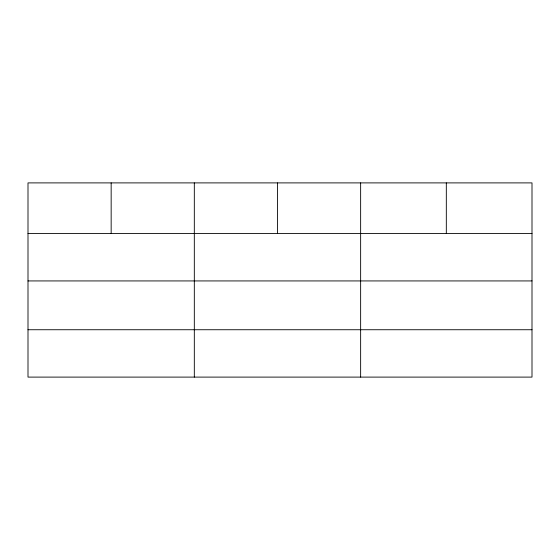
<?xml version="1.0" encoding="UTF-8"?>
<svg xmlns="http://www.w3.org/2000/svg" width="560" height="560" viewBox="0 0 560 560"><rect width="100%" height="100%" fill="white"/><g stroke="black" fill="none" stroke-linecap="round" stroke-linejoin="round"><path stroke-width="0.84" d="M532 280.931L532 182.896L28 182.896L28 377.104L532 377.104L532 280.931L28 280.931M28 233.562L532 233.562M28 329.735L532 329.735M446.32 182.896L446.32 233.562M360.64 182.896L360.64 377.104M277.48 182.896L277.48 233.562M194.32 182.896L194.32 377.104M111.16 182.896L111.16 233.562"/></g></svg>
